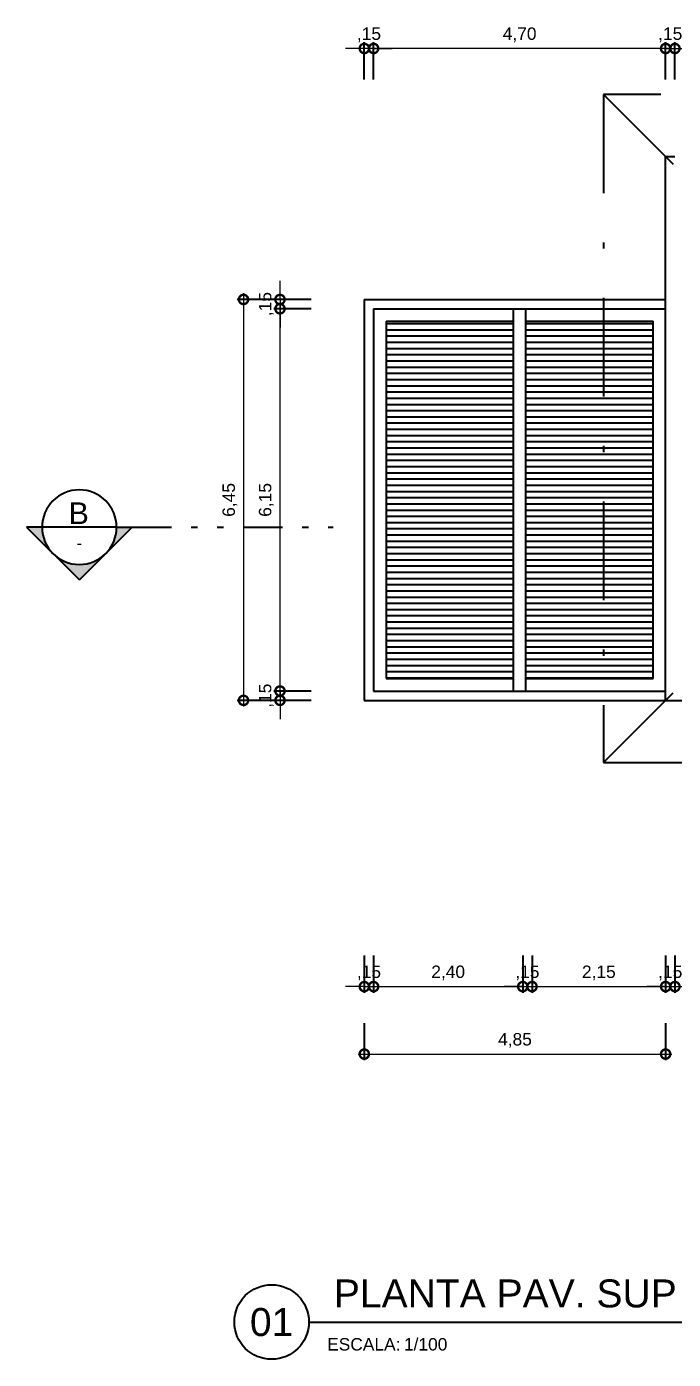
# Model space of a CAD drawing. Header units: metres. Extents: x 47788 to 47873.8, y 23410.5 to 23440.5.
# Drawn here: x 47787.96 to 47798.37, y 23410.46 to 23431.9 of the extents above; entities that cross this region are included whole.
import ezdxf
from ezdxf.enums import TextEntityAlignment as Align

# ---------------------------------------------------------------- set-up
doc = ezdxf.new("R2010")
doc.units = ezdxf.units.M
doc.header["$LTSCALE"] = 0.25
doc.linetypes.add('DASHDOT2', pattern=[12.7, 6.35, -3.175, 0, -3.175])
doc.linetypes.add('DIVIDEX2', pattern=[63.5, 25.4, -12.7, 0, -12.7, 0, -12.7])
for name, color, linetype in [('ARQ_ALV CT', 7, 'Continuous'), ('ARQ_ALV VS', 2, 'Continuous'), ('ARQ_PROJ SUP', 1, 'DASHDOT2'), ('ARQ_SIMB 01', 1, 'Continuous'), ('SIMB_01', 1, 'Continuous'), ('SIMB_02', 2, 'Continuous'), ('SIMB_LCT', 7, 'DIVIDEX2'), ('SIMB_PREENCHIMENTO', 253, 'Continuous'), ('SIMB_TXT', 1, 'Continuous')]:
    doc.layers.add(name, color=color, linetype=linetype)
doc.layers.add('ARQ_COTA_AZUL', color=5, linetype='Continuous', lineweight=20, true_color=0x0000ff)
doc.styles.add('cota', font='arial.ttf')
doc.styles.add('SIMB', font='arial.ttf')
doc.dimstyles.new('Info 01 - annot', dxfattribs={"dimtxt": 2, "dimasz": 3, "dimexe": 1, "dimexo": 1, "dimgap": 1, "dimtad": 1, "dimzin": 4, "dimtxsty": 'cota', "dimblk": 'DOTSMALL', "dimcen": 2, "dimdle": 1, "dimclrd": 256, "dimclre": 256, "dimclrt": 1, "dimazin": 2, "dimtfac": 0.09, "dimtix": 1, "dimtmove": 2, "dimatfit": 2, "dimfxl": 5, "dimfxlon": 1, "dimtolj": 1, "dimtzin": 4, "dimlwd": -1, "dimarcsym": 1})

# ---------------------------------------------------------------- blocks, each defined once
blk = doc.blocks.new('_DotSmall')
at = {"color": 0, "linetype": 'ByBlock', "const_width": 0.5}
blk.add_lwpolyline([(-0.0625, 0, 1), (0.0625, 0, 1)], format="xyb", close=True, dxfattribs=at)
blk = doc.blocks.new('*D771')
at = {"layer": 'ARQ_COTA_AZUL', "transparency": 16777216}
for p, q in [((47792.041, 23427.513), (47792.041, 23427.813)), ((47792.041, 23427.513), (47792.041, 23427.363)), ((47792.041, 23427.363), (47792.041, 23427.063))]:
    blk.add_line(p, q, dxfattribs=at)
at = {"layer": 'ARQ_COTA_AZUL', "lineweight": -2, "transparency": 16777216}
for p, q in [((47792.541, 23427.513), (47791.941, 23427.513)), ((47792.541, 23427.363), (47791.941, 23427.363))]:
    blk.add_line(p, q, dxfattribs=at)
at = {"layer": 'Defpoints', "color": 0, "transparency": 16777216}
for p in [(47793.398, 23427.513), (47792.041, 23427.363), (47793.548, 23427.363)]:
    blk.add_point(p, dxfattribs=at)
at = {"layer": 'ARQ_COTA_AZUL', "transparency": 16777216, "xscale": 0.3, "yscale": 0.3, "zscale": 0.3}
for p, rotation in [((47792.041, 23427.513), 270), ((47792.041, 23427.363), 90)]:
    blk.add_blockref('_DotSmall', p, dxfattribs=dict(at, rotation=rotation))
at = {"layer": 'ARQ_COTA_AZUL', "color": 1, "transparency": 16777216, "insert": (47791.82, 23427.438), "char_height": 0.2, "attachment_point": 5, "rotation": 90, "style": 'cota'}
blk.add_mtext('\\A1;,15', dxfattribs=at)
blk = doc.blocks.new('*D773')
at = {"layer": 'ARQ_COTA_AZUL', "transparency": 16777216}
for p, q in [((47792.041, 23427.513), (47792.041, 23427.813)), ((47792.041, 23427.513), (47792.041, 23427.363)), ((47792.041, 23427.363), (47792.041, 23427.063))]:
    blk.add_line(p, q, dxfattribs=at)
at = {"layer": 'ARQ_COTA_AZUL', "lineweight": -2, "transparency": 16777216}
for p, q in [((47792.541, 23427.513), (47791.941, 23427.513)), ((47792.541, 23427.363), (47791.941, 23427.363))]:
    blk.add_line(p, q, dxfattribs=at)
at = {"layer": 'Defpoints', "color": 0, "transparency": 16777216}
for p in [(47793.398, 23427.513), (47792.041, 23427.363), (47793.548, 23427.363)]:
    blk.add_point(p, dxfattribs=at)
at = {"layer": 'ARQ_COTA_AZUL', "transparency": 16777216, "xscale": 0.3, "yscale": 0.3, "zscale": 0.3}
for p, rotation in [((47792.041, 23427.513), 270), ((47792.041, 23427.363), 90)]:
    blk.add_blockref('_DotSmall', p, dxfattribs=dict(at, rotation=rotation))
at = {"layer": 'ARQ_COTA_AZUL', "color": 1, "transparency": 16777216, "insert": (47791.82, 23427.438), "char_height": 0.2, "attachment_point": 5, "rotation": 90, "style": 'cota'}
blk.add_mtext('\\A1;,15', dxfattribs=at)
blk = doc.blocks.new('*D751')
at = {"layer": 'ARQ_COTA_AZUL', "transparency": 16777216}
for p, q in [((47792.041, 23421.213), (47792.041, 23421.513)), ((47792.041, 23421.213), (47792.041, 23421.063)), ((47792.041, 23421.063), (47792.041, 23420.763))]:
    blk.add_line(p, q, dxfattribs=at)
at = {"layer": 'ARQ_COTA_AZUL', "lineweight": -2, "transparency": 16777216}
for p, q in [((47792.541, 23421.213), (47791.941, 23421.213)), ((47792.541, 23421.063), (47791.941, 23421.063))]:
    blk.add_line(p, q, dxfattribs=at)
at = {"layer": 'Defpoints', "color": 0, "transparency": 16777216}
for p in [(47792.041, 23421.063), (47793.398, 23421.063), (47793.548, 23421.213)]:
    blk.add_point(p, dxfattribs=at)
at = {"layer": 'ARQ_COTA_AZUL', "transparency": 16777216, "xscale": 0.3, "yscale": 0.3, "zscale": 0.3}
for p, rotation in [((47792.041, 23421.213), 270), ((47792.041, 23421.063), 90)]:
    blk.add_blockref('_DotSmall', p, dxfattribs=dict(at, rotation=rotation))
at = {"layer": 'ARQ_COTA_AZUL', "color": 1, "transparency": 16777216, "insert": (47791.82, 23421.138), "char_height": 0.2, "attachment_point": 5, "rotation": 90, "style": 'cota'}
blk.add_mtext('\\A1;,15', dxfattribs=at)
blk = doc.blocks.new('*D753')
at = {"layer": 'ARQ_COTA_AZUL', "lineweight": -2, "transparency": 16777216}
for p, q in [((47791.954, 23427.513), (47791.354, 23427.513)), ((47791.954, 23421.063), (47791.354, 23421.063))]:
    blk.add_line(p, q, dxfattribs=at)
at = {"layer": 'ARQ_COTA_AZUL', "transparency": 16777216}
blk.add_line((47791.454, 23427.613), (47791.454, 23420.963), dxfattribs=at)
at = {"layer": 'Defpoints', "color": 0, "transparency": 16777216}
for p in [(47793.398, 23427.513), (47791.454, 23421.063), (47793.398, 23421.063)]:
    blk.add_point(p, dxfattribs=at)
at = {"layer": 'ARQ_COTA_AZUL', "transparency": 16777216, "xscale": 0.3, "yscale": 0.3, "zscale": 0.3}
for p, rotation in [((47791.454, 23427.513), 90), ((47791.454, 23421.063), 270)]:
    blk.add_blockref('_DotSmall', p, dxfattribs=dict(at, rotation=rotation))
at = {"layer": 'ARQ_COTA_AZUL', "color": 1, "transparency": 16777216, "insert": (47791.234, 23424.288), "char_height": 0.2, "attachment_point": 5, "rotation": 90, "style": 'cota'}
blk.add_mtext('\\A1;6,45', dxfattribs=at)
blk = doc.blocks.new('*D755')
at = {"layer": 'ARQ_COTA_AZUL', "lineweight": -2, "transparency": 16777216}
for p, q in [((47793.398, 23416.958), (47793.398, 23416.358)), ((47793.548, 23416.958), (47793.548, 23416.358))]:
    blk.add_line(p, q, dxfattribs=at)
at = {"layer": 'ARQ_COTA_AZUL', "transparency": 16777216}
for p, q in [((47793.398, 23416.458), (47793.098, 23416.458)), ((47793.398, 23416.458), (47793.548, 23416.458)), ((47793.548, 23416.458), (47793.848, 23416.458))]:
    blk.add_line(p, q, dxfattribs=at)
at = {"layer": 'Defpoints', "color": 0, "transparency": 16777216}
for p in [(47793.398, 23421.063), (47793.548, 23421.213), (47793.548, 23416.458)]:
    blk.add_point(p, dxfattribs=at)
at = {"layer": 'ARQ_COTA_AZUL', "transparency": 16777216, "xscale": 0.3, "yscale": 0.3, "zscale": 0.3}
blk.add_blockref('_DotSmall', (47793.398, 23416.458), dxfattribs=at)
at = {"layer": 'ARQ_COTA_AZUL', "transparency": 16777216, "xscale": 0.3, "yscale": 0.3, "zscale": 0.3, "rotation": 180}
blk.add_blockref('_DotSmall', (47793.548, 23416.458), dxfattribs=at)
at = {"layer": 'ARQ_COTA_AZUL', "color": 1, "transparency": 16777216, "insert": (47793.473, 23416.678), "char_height": 0.2, "attachment_point": 5, "style": 'cota'}
blk.add_mtext('\\A1;,15', dxfattribs=at)
blk = doc.blocks.new('*D757')
at = {"layer": 'ARQ_COTA_AZUL', "lineweight": -2, "transparency": 16777216}
for p, q in [((47793.548, 23416.958), (47793.548, 23416.358)), ((47795.948, 23416.958), (47795.948, 23416.358))]:
    blk.add_line(p, q, dxfattribs=at)
at = {"layer": 'ARQ_COTA_AZUL', "transparency": 16777216}
blk.add_line((47793.448, 23416.458), (47796.048, 23416.458), dxfattribs=at)
at = {"layer": 'Defpoints', "color": 0, "transparency": 16777216}
for p in [(47793.548, 23421.213), (47795.948, 23421.213), (47795.948, 23416.458)]:
    blk.add_point(p, dxfattribs=at)
at = {"layer": 'ARQ_COTA_AZUL', "transparency": 16777216, "xscale": 0.3, "yscale": 0.3, "zscale": 0.3, "rotation": 180}
blk.add_blockref('_DotSmall', (47793.548, 23416.458), dxfattribs=at)
at = {"layer": 'ARQ_COTA_AZUL', "transparency": 16777216, "xscale": 0.3, "yscale": 0.3, "zscale": 0.3}
blk.add_blockref('_DotSmall', (47795.948, 23416.458), dxfattribs=at)
at = {"layer": 'ARQ_COTA_AZUL', "color": 1, "transparency": 16777216, "insert": (47794.748, 23416.678), "char_height": 0.2, "attachment_point": 5, "style": 'cota'}
blk.add_mtext('\\A1;2,40', dxfattribs=at)
blk = doc.blocks.new('*D759')
at = {"layer": 'ARQ_COTA_AZUL', "lineweight": -2, "transparency": 16777216}
for p, q in [((47795.948, 23416.958), (47795.948, 23416.358)), ((47796.098, 23416.958), (47796.098, 23416.358))]:
    blk.add_line(p, q, dxfattribs=at)
at = {"layer": 'ARQ_COTA_AZUL', "transparency": 16777216}
for p, q in [((47795.948, 23416.458), (47795.648, 23416.458)), ((47795.948, 23416.458), (47796.098, 23416.458)), ((47796.098, 23416.458), (47796.398, 23416.458))]:
    blk.add_line(p, q, dxfattribs=at)
at = {"layer": 'Defpoints', "color": 0, "transparency": 16777216}
for p in [(47795.948, 23421.213), (47796.098, 23421.213), (47796.098, 23416.458)]:
    blk.add_point(p, dxfattribs=at)
at = {"layer": 'ARQ_COTA_AZUL', "transparency": 16777216, "xscale": 0.3, "yscale": 0.3, "zscale": 0.3}
blk.add_blockref('_DotSmall', (47795.948, 23416.458), dxfattribs=at)
at = {"layer": 'ARQ_COTA_AZUL', "transparency": 16777216, "xscale": 0.3, "yscale": 0.3, "zscale": 0.3, "rotation": 180}
blk.add_blockref('_DotSmall', (47796.098, 23416.458), dxfattribs=at)
at = {"layer": 'ARQ_COTA_AZUL', "color": 1, "transparency": 16777216, "insert": (47796.023, 23416.678), "char_height": 0.2, "attachment_point": 5, "style": 'cota'}
blk.add_mtext('\\A1;,15', dxfattribs=at)
blk = doc.blocks.new('*D761')
at = {"layer": 'ARQ_COTA_AZUL', "lineweight": -2, "transparency": 16777216}
for p, q in [((47796.098, 23416.958), (47796.098, 23416.358)), ((47798.248, 23416.958), (47798.248, 23416.358))]:
    blk.add_line(p, q, dxfattribs=at)
at = {"layer": 'ARQ_COTA_AZUL', "transparency": 16777216}
blk.add_line((47795.998, 23416.458), (47798.348, 23416.458), dxfattribs=at)
at = {"layer": 'Defpoints', "color": 0, "transparency": 16777216}
for p in [(47796.098, 23421.213), (47798.248, 23421.063), (47798.248, 23416.458)]:
    blk.add_point(p, dxfattribs=at)
at = {"layer": 'ARQ_COTA_AZUL', "transparency": 16777216, "xscale": 0.3, "yscale": 0.3, "zscale": 0.3, "rotation": 180}
blk.add_blockref('_DotSmall', (47796.098, 23416.458), dxfattribs=at)
at = {"layer": 'ARQ_COTA_AZUL', "transparency": 16777216, "xscale": 0.3, "yscale": 0.3, "zscale": 0.3}
blk.add_blockref('_DotSmall', (47798.248, 23416.458), dxfattribs=at)
at = {"layer": 'ARQ_COTA_AZUL', "color": 1, "transparency": 16777216, "insert": (47797.173, 23416.678), "char_height": 0.2, "attachment_point": 5, "style": 'cota'}
blk.add_mtext('\\A1;2,15', dxfattribs=at)
blk = doc.blocks.new('*D769')
at = {"layer": 'ARQ_COTA_AZUL', "lineweight": -2, "transparency": 16777216}
for p, q in [((47793.398, 23415.872), (47793.398, 23415.272)), ((47798.248, 23415.872), (47798.248, 23415.272))]:
    blk.add_line(p, q, dxfattribs=at)
at = {"layer": 'ARQ_COTA_AZUL', "transparency": 16777216}
blk.add_line((47793.298, 23415.372), (47798.348, 23415.372), dxfattribs=at)
at = {"layer": 'Defpoints', "color": 0, "transparency": 16777216}
for p in [(47793.398, 23421.063), (47798.248, 23421.063), (47798.248, 23415.372)]:
    blk.add_point(p, dxfattribs=at)
at = {"layer": 'ARQ_COTA_AZUL', "transparency": 16777216, "xscale": 0.3, "yscale": 0.3, "zscale": 0.3, "rotation": 180}
blk.add_blockref('_DotSmall', (47793.398, 23415.372), dxfattribs=at)
at = {"layer": 'ARQ_COTA_AZUL', "transparency": 16777216, "xscale": 0.3, "yscale": 0.3, "zscale": 0.3}
blk.add_blockref('_DotSmall', (47798.248, 23415.372), dxfattribs=at)
at = {"layer": 'ARQ_COTA_AZUL', "color": 1, "transparency": 16777216, "insert": (47795.823, 23415.592), "char_height": 0.2, "attachment_point": 5, "style": 'cota'}
blk.add_mtext('\\A1;4,85', dxfattribs=at)
blk = doc.blocks.new('*U777')
at = {"layer": 'SIMB_PREENCHIMENTO', "transparency": 33554587}
h = blk.add_hatch(color=256, dxfattribs=at)
h.dxf.hatch_style = 1
h.paths.add_polyline_path([(0, 8.48), (-4.15, 4.33, -0.401827), (4.15, 4.33)])
h = blk.add_hatch(color=256, dxfattribs=at)
h.dxf.hatch_style = 1
h.paths.add_polyline_path([(-4.33, 4.15), (-8.48, 0), (-6, 0, -0.193399)])
h = blk.add_hatch(color=256, dxfattribs=at)
h.dxf.hatch_style = 1
h.paths.add_polyline_path([(4.33, 4.15, -0.193399), (6, 0), (8.48, 0)])
at = {"layer": 'SIMB_01'}
for p, q in [((-8.48, 0), (0, 8.48)), ((8.48, 0), (0, 8.48)), ((-6, 0), (-8.48, 0)), ((6, 0), (-6, 0)), ((6, 0), (8.48, 0))]:
    blk.add_line(p, q, dxfattribs=at)
blk.add_circle((0, 0), 6, dxfattribs=at)
at = {"layer": 'SIMB_LCT'}
blk.add_line((8.48, 0), (40.85, 0), dxfattribs=at)
at = {"layer": 'SIMB_TXT', "style": 'SIMB'}
for tag, height, p in [('999', 2, (0, 2.53)), ('000', 3.5, (0, -2.25))]:
    blk.add_attdef(tag, text='', height=height, rotation=180, dxfattribs=at).set_placement(p, align=Align.MIDDLE_CENTER)
blk = doc.blocks.new('*D748')
at = {"layer": 'ARQ_COTA_AZUL', "lineweight": -2, "transparency": 16777216}
for p, q in [((47798.248, 23431.051), (47798.248, 23431.651)), ((47798.398, 23431.051), (47798.398, 23431.651))]:
    blk.add_line(p, q, dxfattribs=at)
at = {"layer": 'ARQ_COTA_AZUL', "transparency": 16777216}
for p, q in [((47798.248, 23431.551), (47797.948, 23431.551)), ((47798.248, 23431.551), (47798.398, 23431.551)), ((47798.398, 23431.551), (47798.698, 23431.551))]:
    blk.add_line(p, q, dxfattribs=at)
at = {"layer": 'Defpoints', "color": 0, "transparency": 16777216}
for p in [(47798.398, 23431.551), (47798.248, 23429.813), (47798.398, 23429.813)]:
    blk.add_point(p, dxfattribs=at)
at = {"layer": 'ARQ_COTA_AZUL', "transparency": 16777216, "xscale": 0.3, "yscale": 0.3, "zscale": 0.3}
blk.add_blockref('_DotSmall', (47798.248, 23431.551), dxfattribs=at)
at = {"layer": 'ARQ_COTA_AZUL', "transparency": 16777216, "xscale": 0.3, "yscale": 0.3, "zscale": 0.3, "rotation": 180}
blk.add_blockref('_DotSmall', (47798.398, 23431.551), dxfattribs=at)
at = {"layer": 'ARQ_COTA_AZUL', "color": 1, "transparency": 16777216, "insert": (47798.323, 23431.771), "char_height": 0.2, "attachment_point": 5, "style": 'cota'}
blk.add_mtext('\\A1;,15', dxfattribs=at)
blk = doc.blocks.new('*D749')
at = {"layer": 'ARQ_COTA_AZUL', "lineweight": -2, "transparency": 16777216}
for p, q in [((47798.398, 23431.051), (47798.398, 23431.651)), ((47800.898, 23431.051), (47800.898, 23431.651))]:
    blk.add_line(p, q, dxfattribs=at)
at = {"layer": 'ARQ_COTA_AZUL', "transparency": 16777216}
blk.add_line((47798.298, 23431.551), (47800.998, 23431.551), dxfattribs=at)
at = {"layer": 'Defpoints', "color": 0, "transparency": 16777216}
for p in [(47800.898, 23431.551), (47798.398, 23429.813), (47800.898, 23429.813)]:
    blk.add_point(p, dxfattribs=at)
at = {"layer": 'ARQ_COTA_AZUL', "transparency": 16777216, "xscale": 0.3, "yscale": 0.3, "zscale": 0.3, "rotation": 180}
blk.add_blockref('_DotSmall', (47798.398, 23431.551), dxfattribs=at)
at = {"layer": 'ARQ_COTA_AZUL', "transparency": 16777216, "xscale": 0.3, "yscale": 0.3, "zscale": 0.3}
blk.add_blockref('_DotSmall', (47800.898, 23431.551), dxfattribs=at)
at = {"layer": 'ARQ_COTA_AZUL', "color": 1, "transparency": 16777216, "insert": (47799.648, 23431.771), "char_height": 0.2, "attachment_point": 5, "style": 'cota'}
blk.add_mtext('\\A1;2,50', dxfattribs=at)
blk = doc.blocks.new('*D743')
at = {"layer": 'ARQ_COTA_AZUL', "lineweight": -2, "transparency": 16777216}
for p, q in [((47792.541, 23427.363), (47791.941, 23427.363)), ((47792.541, 23421.213), (47791.941, 23421.213))]:
    blk.add_line(p, q, dxfattribs=at)
at = {"layer": 'ARQ_COTA_AZUL', "transparency": 16777216}
blk.add_line((47792.041, 23421.113), (47792.041, 23427.463), dxfattribs=at)
at = {"layer": 'Defpoints', "color": 0, "transparency": 16777216}
for p in [(47792.041, 23427.363), (47793.548, 23427.363), (47793.548, 23421.213)]:
    blk.add_point(p, dxfattribs=at)
at = {"layer": 'ARQ_COTA_AZUL', "transparency": 16777216, "xscale": 0.3, "yscale": 0.3, "zscale": 0.3}
for p, rotation in [((47792.041, 23427.363), 90), ((47792.041, 23421.213), 270)]:
    blk.add_blockref('_DotSmall', p, dxfattribs=dict(at, rotation=rotation))
at = {"layer": 'ARQ_COTA_AZUL', "color": 1, "transparency": 16777216, "insert": (47791.82, 23424.288), "char_height": 0.2, "attachment_point": 5, "rotation": 90, "style": 'cota'}
blk.add_mtext('\\A1;6,15', dxfattribs=at)
blk = doc.blocks.new('*D741')
at = {"layer": 'ARQ_COTA_AZUL', "lineweight": -2, "transparency": 16777216}
for p, q in [((47793.548, 23431.051), (47793.548, 23431.651)), ((47798.248, 23431.051), (47798.248, 23431.651))]:
    blk.add_line(p, q, dxfattribs=at)
at = {"layer": 'ARQ_COTA_AZUL', "transparency": 16777216}
blk.add_line((47798.348, 23431.551), (47793.448, 23431.551), dxfattribs=at)
at = {"layer": 'Defpoints', "color": 0, "transparency": 16777216}
for p in [(47793.548, 23431.551), (47798.248, 23429.813), (47793.548, 23427.363)]:
    blk.add_point(p, dxfattribs=at)
at = {"layer": 'ARQ_COTA_AZUL', "transparency": 16777216, "xscale": 0.3, "yscale": 0.3, "zscale": 0.3, "rotation": 180}
blk.add_blockref('_DotSmall', (47793.548, 23431.551), dxfattribs=at)
at = {"layer": 'ARQ_COTA_AZUL', "transparency": 16777216, "xscale": 0.3, "yscale": 0.3, "zscale": 0.3}
blk.add_blockref('_DotSmall', (47798.248, 23431.551), dxfattribs=at)
at = {"layer": 'ARQ_COTA_AZUL', "color": 1, "transparency": 16777216, "insert": (47795.898, 23431.771), "char_height": 0.2, "attachment_point": 5, "style": 'cota'}
blk.add_mtext('\\A1;4,70', dxfattribs=at)
blk = doc.blocks.new('*D742')
at = {"layer": 'ARQ_COTA_AZUL', "lineweight": -2, "transparency": 16777216}
for p, q in [((47793.398, 23431.051), (47793.398, 23431.651)), ((47793.548, 23431.051), (47793.548, 23431.651))]:
    blk.add_line(p, q, dxfattribs=at)
at = {"layer": 'ARQ_COTA_AZUL', "transparency": 16777216}
for p, q in [((47793.398, 23431.551), (47793.098, 23431.551)), ((47793.548, 23431.551), (47793.398, 23431.551)), ((47793.548, 23431.551), (47793.848, 23431.551))]:
    blk.add_line(p, q, dxfattribs=at)
at = {"layer": 'Defpoints', "color": 0, "transparency": 16777216}
for p in [(47793.398, 23431.551), (47793.398, 23427.513), (47793.548, 23427.363)]:
    blk.add_point(p, dxfattribs=at)
at = {"layer": 'ARQ_COTA_AZUL', "transparency": 16777216, "xscale": 0.3, "yscale": 0.3, "zscale": 0.3}
blk.add_blockref('_DotSmall', (47793.398, 23431.551), dxfattribs=at)
at = {"layer": 'ARQ_COTA_AZUL', "transparency": 16777216, "xscale": 0.3, "yscale": 0.3, "zscale": 0.3, "rotation": 180}
blk.add_blockref('_DotSmall', (47793.548, 23431.551), dxfattribs=at)
at = {"layer": 'ARQ_COTA_AZUL', "color": 1, "transparency": 16777216, "insert": (47793.473, 23431.771), "char_height": 0.2, "attachment_point": 5, "style": 'cota'}
blk.add_mtext('\\A1;,15', dxfattribs=at)
blk = doc.blocks.new('*D779')
at = {"layer": 'ARQ_COTA_AZUL', "lineweight": -2, "transparency": 16777216}
for p, q in [((47798.248, 23416.958), (47798.248, 23416.358)), ((47798.398, 23416.958), (47798.398, 23416.358))]:
    blk.add_line(p, q, dxfattribs=at)
at = {"layer": 'ARQ_COTA_AZUL', "transparency": 16777216}
for p, q in [((47798.248, 23416.458), (47797.948, 23416.458)), ((47798.248, 23416.458), (47798.398, 23416.458)), ((47798.398, 23416.458), (47798.698, 23416.458))]:
    blk.add_line(p, q, dxfattribs=at)
at = {"layer": 'Defpoints', "color": 0, "transparency": 16777216}
for p in [(47798.248, 23421.063), (47798.398, 23421.213), (47798.398, 23416.458)]:
    blk.add_point(p, dxfattribs=at)
at = {"layer": 'ARQ_COTA_AZUL', "transparency": 16777216, "xscale": 0.3, "yscale": 0.3, "zscale": 0.3}
blk.add_blockref('_DotSmall', (47798.248, 23416.458), dxfattribs=at)
at = {"layer": 'ARQ_COTA_AZUL', "transparency": 16777216, "xscale": 0.3, "yscale": 0.3, "zscale": 0.3, "rotation": 180}
blk.add_blockref('_DotSmall', (47798.398, 23416.458), dxfattribs=at)
at = {"layer": 'ARQ_COTA_AZUL', "color": 1, "transparency": 16777216, "insert": (47798.323, 23416.678), "char_height": 0.2, "attachment_point": 5, "style": 'cota'}
blk.add_mtext('\\A1;,15', dxfattribs=at)
blk = doc.blocks.new('*D780')
at = {"layer": 'ARQ_COTA_AZUL', "lineweight": -2, "transparency": 16777216}
for p, q in [((47798.398, 23416.958), (47798.398, 23416.358)), ((47800.898, 23416.958), (47800.898, 23416.358))]:
    blk.add_line(p, q, dxfattribs=at)
at = {"layer": 'ARQ_COTA_AZUL', "transparency": 16777216}
blk.add_line((47798.298, 23416.458), (47800.998, 23416.458), dxfattribs=at)
at = {"layer": 'Defpoints', "color": 0, "transparency": 16777216}
for p in [(47798.398, 23421.213), (47800.898, 23421.213), (47800.898, 23416.458)]:
    blk.add_point(p, dxfattribs=at)
at = {"layer": 'ARQ_COTA_AZUL', "transparency": 16777216, "xscale": 0.3, "yscale": 0.3, "zscale": 0.3, "rotation": 180}
blk.add_blockref('_DotSmall', (47798.398, 23416.458), dxfattribs=at)
at = {"layer": 'ARQ_COTA_AZUL', "transparency": 16777216, "xscale": 0.3, "yscale": 0.3, "zscale": 0.3}
blk.add_blockref('_DotSmall', (47800.898, 23416.458), dxfattribs=at)
at = {"layer": 'ARQ_COTA_AZUL', "color": 1, "transparency": 16777216, "insert": (47799.648, 23416.678), "char_height": 0.2, "attachment_point": 5, "style": 'cota'}
blk.add_mtext('\\A1;2,50', dxfattribs=at)
blk = doc.blocks.new('*U963')
at = {"layer": 'SIMB_02'}
blk.add_line((6, 0), (67.14, 0), dxfattribs=at)
blk.add_circle((0, 0), 6, dxfattribs=at)
at = {"layer": 'SIMB_TXT', "style": 'SIMB'}
blk.add_text('ESCALA:', height=2, dxfattribs=at).set_placement((8.94, -4.58))
blk.add_attdef('TITULO_DO_DESENHO', text='', height=4.5, dxfattribs=at).set_placement((10.02, 1), align=Align.BOTTOM_LEFT)
blk.add_attdef('NUM', text='', height=4.5, dxfattribs=at).set_placement((0, 0), align=Align.MIDDLE_CENTER)
blk.add_attdef('ESCALA', (21.3, -4.58), '', height=2, dxfattribs=at)

msp = doc.modelspace()

# ---------------------------------------------------------------- hatches: boundary and pattern name
at = {"layer": 'ARQ_SIMB 01'}
h = msp.add_hatch(dxfattribs=at)
h.set_pattern_fill('_USER', color=256, scale=0.1, angle=180, pattern_type=0)
h.set_pattern_definition([(180, (95681.52085, 46854.32565), (-1e-17, -0.1), [])])
h.paths.add_polyline_path([(47795.798, 23427.163), (47793.748, 23427.163), (47793.748, 23421.413), (47795.798, 23421.413)])
h.paths.add_polyline_path([(47795.998, 23421.413), (47798.048, 23421.413), (47798.048, 23427.163), (47795.998, 23427.163)])

# ---------------------------------------------------------------- linework, layer by layer
at = {"layer": 'ARQ_ALV CT'}
for p, q in [((47798.248, 23421.063), (47798.248, 23429.813)), ((47798.248, 23429.813), (47798.398, 23429.813)), ((47798.248, 23421.063), (47798.648, 23421.063))]:
    msp.add_line(p, q, dxfattribs=at)
at = {"layer": 'ARQ_ALV VS'}
for p, q in [((47793.398, 23427.513), (47793.398, 23421.063)), ((47793.398, 23427.513), (47798.248, 23427.513)), ((47793.548, 23427.363), (47793.548, 23421.213)), ((47793.548, 23427.363), (47798.248, 23427.363)), ((47795.798, 23421.213), (47795.798, 23427.363)), ((47795.998, 23421.213), (47795.998, 23427.363)), ((47793.748, 23427.163), (47793.748, 23421.413)), ((47793.748, 23427.163), (47795.798, 23427.163)), ((47795.998, 23427.163), (47798.048, 23427.163)), ((47798.048, 23421.413), (47798.048, 23427.163)), ((47793.748, 23421.413), (47795.798, 23421.413)), ((47795.998, 23421.413), (47798.048, 23421.413)), ((47793.398, 23421.063), (47798.248, 23421.063)), ((47793.548, 23421.213), (47798.248, 23421.213))]:
    msp.add_line(p, q, dxfattribs=at)
at = {"layer": 'ARQ_PROJ SUP'}
for p, q in [((47797.248, 23420.063), (47807.998, 23430.813)), ((47797.248, 23430.813), (47807.998, 23420.063))]:
    msp.add_line(p, q, dxfattribs=at)
msp.add_lwpolyline([(47797.248, 23420.063), (47807.998, 23420.063), (47807.998, 23430.813), (47797.248, 23430.813)], close=True, dxfattribs=at)

# ---------------------------------------------------------------- block references
ref = msp.add_blockref('*U777', (47788.811, 23423.849), dxfattribs=dict(xscale=-0.1, yscale=0.1, zscale=0.1, rotation=180))
ref.add_attrib('999', '-', dxfattribs={"layer": 'SIMB_TXT', "height": 0.2, "style": 'SIMB'}).set_placement((47788.811, 23423.597), align=Align.MIDDLE_CENTER)
ref.add_attrib('000', 'B', dxfattribs={"layer": 'SIMB_TXT', "height": 0.35, "style": 'SIMB'}).set_placement((47788.801, 23424.074), align=Align.MIDDLE_CENTER)
at = {"xscale": 0.1, "yscale": 0.1, "zscale": 0.1}
msp.add_blockref('*U963', (47791.906, 23411.061), dxfattribs=at).add_auto_attribs({'TITULO_DO_DESENHO': 'PLANTA PAV. SUP', 'NUM': '01', 'ESCALA': '1/100'})

# ---------------------------------------------------------------- dimensions: what is measured, and where the dimension line sits
at = {"layer": 'ARQ_COTA_AZUL'}
for base, p1, p2, picture, middle in [((47793.398, 23431.551), (47793.548, 23427.363), (47793.398, 23427.513), '*D742', (47793.473, 23431.771)), ((47793.548, 23431.551), (47798.248, 23429.813), (47793.548, 23427.363), '*D741', (47795.898, 23431.771)), ((47798.398, 23431.551), (47798.248, 23429.813), (47798.398, 23429.813), '*D748', (47798.323, 23431.771)), ((47800.898, 23431.551), (47798.398, 23429.813), (47800.898, 23429.813), '*D749', (47799.648, 23431.771)), ((47793.548, 23416.458), (47793.398, 23421.063), (47793.548, 23421.213), '*D755', (47793.473, 23416.678)), ((47798.248, 23415.372), (47793.398, 23421.063), (47798.248, 23421.063), '*D769', (47795.823, 23415.592)), ((47795.948, 23416.458), (47793.548, 23421.213), (47795.948, 23421.213), '*D757', (47794.748, 23416.678)), ((47796.098, 23416.458), (47795.948, 23421.213), (47796.098, 23421.213), '*D759', (47796.023, 23416.678)), ((47798.248, 23416.458), (47796.098, 23421.213), (47798.248, 23421.063), '*D761', (47797.173, 23416.678)), ((47798.398, 23416.458), (47798.248, 23421.063), (47798.398, 23421.213), '*D779', (47798.323, 23416.678)), ((47800.898, 23416.458), (47798.398, 23421.213), (47800.898, 23421.213), '*D780', (47799.648, 23416.678))]:
    dim = msp.add_linear_dim(base=base, p1=p1, p2=p2, dimstyle='Info 01 - annot', dxfattribs=at)
    dim.commit()
    dim.dimension.update_dxf_attribs({"geometry": picture, "text_midpoint": middle})
for base, p1, p2, picture, middle in [((47792.041, 23427.363), (47793.398, 23427.513), (47793.548, 23427.363), '*D771', (47791.82, 23427.438)), ((47792.041, 23427.363), (47793.398, 23427.513), (47793.548, 23427.363), '*D773', (47791.82, 23427.438)), ((47791.454, 23421.063), (47793.398, 23427.513), (47793.398, 23421.063), '*D753', (47791.234, 23424.288)), ((47792.041, 23427.363), (47793.548, 23421.213), (47793.548, 23427.363), '*D743', (47791.82, 23424.288)), ((47792.041, 23421.063), (47793.548, 23421.213), (47793.398, 23421.063), '*D751', (47791.82, 23421.138))]:
    dim = msp.add_linear_dim(base=base, p1=p1, p2=p2, angle=270, dimstyle='Info 01 - annot', dxfattribs=at)
    dim.commit()
    dim.dimension.update_dxf_attribs({"geometry": picture, "text_midpoint": middle})

doc.saveas('drawing.dxf')
